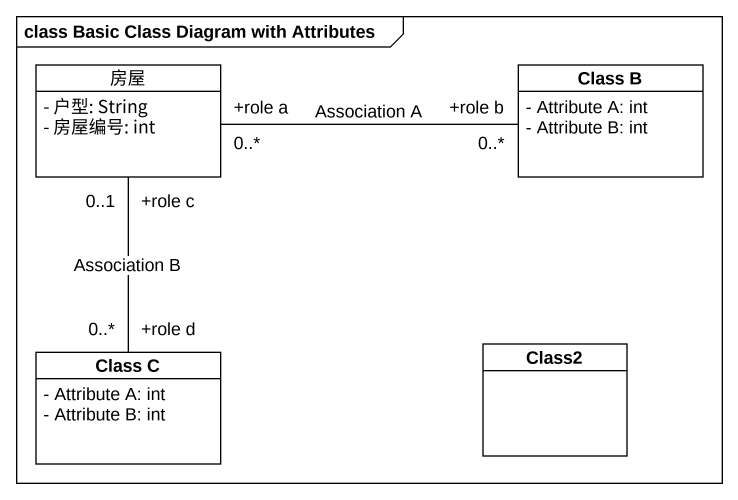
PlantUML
@startuml
mainframe class Basic Class Diagram with Attributes
hide circle
hide empty members
skinparam classAttributeIconSize 0
class 房屋 {
  - 户型: String
  - 房屋编号: int
}
class "Class B" as Class_B {
  - Attribute A: int
  - Attribute B: int
}
class "Class C" as Class_C {
  - Attribute A: int
  - Attribute B: int
}
class Class2
房屋 "+role a\n0..*" -right- "+role b\n0..*" Class_B : Association A
房屋 "+role c\n0..1" -- "+role d\n0..*" Class_C : Association B
@enduml
